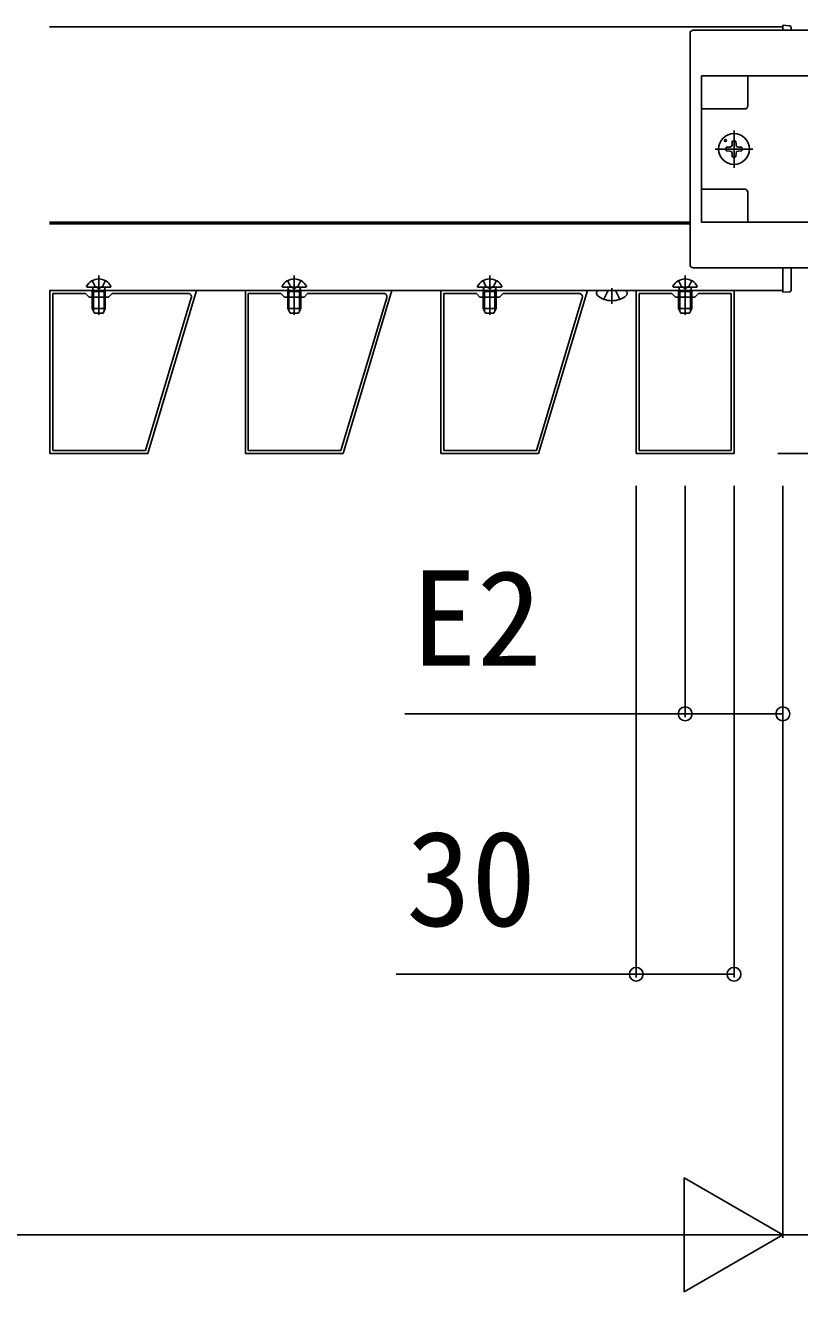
# Model space of a CAD drawing. Units: millimetres, scale not verified. Extents: x -1750 to 1750, y -2608 to 2592.
# Drawn here: x 1072.4 to 1310.2, y 1103 to 1492 of the extents above; entities that cross this region are included whole.
import ezdxf
from ezdxf.enums import TextEntityAlignment as Align

# ---------------------------------------------------------------- set-up
doc = ezdxf.new("R2010")
doc.units = ezdxf.units.MM
doc.header["$LTSCALE"] = 14
for name, color, linetype in [('0-3_YKK_11', 7, 'Continuous'), ('0-4_YKK_12', 2, 'Continuous'), ('0-5_YKK_13', 4, 'Continuous'), ('0-6_YKK_D', 6, 'Continuous')]:
    doc.layers.add(name, color=color, linetype=linetype)
doc.styles.add('ＭＳ ゴシック', font='')
doc.styles.get('ＭＳ ゴシック').set_extended_font_data('MS Gothic')

msp = doc.modelspace()

# ---------------------------------------------------------------- linework, layer by layer
at = {"layer": '0-3_YKK_11'}
for p, q in [((1109.33, 1361.4), (1123.4, 1408.31)), ((1169.33, 1361.4), (1183.4, 1408.31)), ((1229.33, 1361.4), (1243.4, 1408.31))]:
    msp.add_line(p, q, dxfattribs=at)
for points in [[(1110, 1360.5), (1125, 1410.5), (1080, 1410.5), (1080, 1360.5)], [(1170, 1360.5), (1185, 1410.5), (1140, 1410.5), (1140, 1360.5)], [(1230, 1360.5), (1245, 1410.5), (1200, 1410.5), (1200, 1360.5)], [(1290, 1360.5), (1290, 1410.5), (1260, 1410.5), (1260, 1360.5)], [(1289.1, 1361.4), (1289.1, 1409.6), (1279.1, 1409.6), (1278, 1408.5), (1275.46, 1408.5), (1275.27, 1408.62), (1274.72, 1408.62), (1274.54, 1408.5), (1272, 1408.5), (1270.9, 1409.6), (1260.9, 1409.6), (1260.9, 1361.4)]]:
    msp.add_lwpolyline(points, close=True, dxfattribs=at)
for points in [[(1122.45, 1409.6), (1099.1, 1409.6), (1098, 1408.5), (1092, 1408.5), (1090.9, 1409.6), (1080.9, 1409.6), (1080.9, 1361.4), (1109.33, 1361.4)], [(1182.45, 1409.6), (1159.1, 1409.6), (1158, 1408.5), (1152, 1408.5), (1150.9, 1409.6), (1140.9, 1409.6), (1140.9, 1361.4), (1169.33, 1361.4)], [(1242.45, 1409.6), (1219.1, 1409.6), (1218, 1408.5), (1212, 1408.5), (1210.9, 1409.6), (1200.9, 1409.6), (1200.9, 1361.4), (1229.33, 1361.4)]]:
    msp.add_lwpolyline(points, dxfattribs=at)
for centre in [(1122.45, 1408.6), (1182.45, 1408.6), (1242.45, 1408.6)]:
    msp.add_arc(centre, 1, 343.3007, 90, dxfattribs=at)
at = {"layer": '0-4_YKK_12'}
for p, q in [((1079.89, 1491.5), (1305, 1491.5)), ((1305, 1490.5), (1305, 1491.5)), ((1079.89, 1431.5), (1276.5, 1431.5)), ((1079.89, 1431), (1276.5, 1431)), ((1305, 1410.5), (1305, 1417.5)), ((1079.89, 1410.5), (1305, 1410.5))]:
    msp.add_line(p, q, dxfattribs=at)
at = {"layer": '0-5_YKK_13'}
for p, q in [((1305, 1491.5), (1305, 1490.5)), ((1307.5, 1490.5), (1307.5, 1491.38)), ((1276.5, 1418.5), (1276.5, 1489.5)), ((1280, 1476.5), (1280, 1431.5)), ((1294.2, 1467.3), (1294.2, 1476.5)), ((1280, 1466.3), (1293.2, 1466.3)), ((1290, 1459.74), (1290, 1448.27)), ((1289.39, 1455.34), (1289.27, 1454.73)), ((1289.41, 1456.38), (1289.39, 1455.34)), ((1290.59, 1456.38), (1290.61, 1455.34)), ((1290.61, 1455.34), (1290.73, 1454.73)), ((1295.73, 1454), (1284.26, 1454)), ((1287.62, 1454.6), (1288.66, 1454.61)), ((1287.62, 1453.41), (1288.66, 1453.39)), ((1288.66, 1454.61), (1289.27, 1454.73)), ((1288.66, 1453.39), (1289.27, 1453.27)), ((1289.39, 1452.66), (1289.27, 1453.27)), ((1289.41, 1451.63), (1289.39, 1452.66)), ((1290.59, 1451.62), (1290.61, 1452.66)), ((1290.61, 1452.66), (1290.73, 1453.27)), ((1291.34, 1454.61), (1290.73, 1454.73)), ((1291.34, 1453.39), (1290.73, 1453.27)), ((1292.38, 1454.6), (1291.34, 1454.61)), ((1292.38, 1453.41), (1291.34, 1453.39)), ((1280, 1441.7), (1293.2, 1441.7)), ((1294.2, 1440.7), (1294.2, 1431.5)), ((1277.5, 1417.5), (1325, 1417.5)), ((1305, 1417.5), (1305, 1410.5)), ((1307.5, 1410.62), (1307.5, 1417.5)), ((1092.95, 1413.57), (1093.85, 1411.75)), ((1095, 1415.1), (1095, 1403.11)), ((1097.05, 1413.57), (1096.14, 1411.75)), ((1152.95, 1413.57), (1153.85, 1411.75)), ((1155, 1415.1), (1155, 1403.11)), ((1157.05, 1413.57), (1156.14, 1411.75)), ((1212.95, 1413.57), (1213.85, 1411.75)), ((1215, 1415.1), (1215, 1403.11)), ((1217.05, 1413.57), (1216.14, 1411.75)), ((1272.95, 1413.57), (1273.85, 1411.75)), ((1275, 1415.1), (1275, 1403.11)), ((1277.05, 1413.57), (1276.14, 1411.75)), ((1091.4, 1411.6), (1098.59, 1411.6)), ((1093, 1410.2), (1093.14, 1411.01)), ((1097, 1410.2), (1093, 1410.2)), ((1093, 1410.2), (1093, 1405)), ((1093.38, 1410.2), (1093.14, 1411.22)), ((1093.38, 1410.2), (1093.38, 1404.24)), ((1095, 1411.14), (1093.85, 1411.75)), ((1095, 1411.14), (1096.14, 1411.75)), ((1096.62, 1410.2), (1096.86, 1411.22)), ((1096.62, 1410.2), (1096.62, 1404.24)), ((1097, 1410.2), (1096.85, 1411.01)), ((1097, 1410.2), (1097, 1405)), ((1151.4, 1411.6), (1158.59, 1411.6)), ((1153, 1410.2), (1153.14, 1411.01)), ((1157, 1410.2), (1153, 1410.2)), ((1153, 1410.2), (1153, 1405)), ((1153.38, 1410.2), (1153.14, 1411.22)), ((1153.38, 1410.2), (1153.38, 1404.24)), ((1155, 1411.14), (1153.85, 1411.75)), ((1155, 1411.14), (1156.14, 1411.75)), ((1156.62, 1410.2), (1156.86, 1411.22)), ((1156.62, 1410.2), (1156.62, 1404.24)), ((1157, 1410.2), (1156.85, 1411.01)), ((1157, 1410.2), (1157, 1405)), ((1211.4, 1411.6), (1218.59, 1411.6)), ((1213, 1410.2), (1213.14, 1411.01)), ((1217, 1410.2), (1213, 1410.2)), ((1213, 1410.2), (1213, 1405)), ((1213.38, 1410.2), (1213.14, 1411.22)), ((1213.38, 1410.2), (1213.38, 1404.24)), ((1215, 1411.14), (1213.85, 1411.75)), ((1215, 1411.14), (1216.14, 1411.75)), ((1216.62, 1410.2), (1216.86, 1411.22)), ((1216.62, 1410.2), (1216.62, 1404.24)), ((1217, 1410.2), (1216.85, 1411.01)), ((1217, 1410.2), (1217, 1405)), ((1247.76, 1409.64), (1247.76, 1409.8)), ((1248.46, 1410.5), (1256.53, 1410.5)), ((1252.5, 1406.4), (1252.5, 1411.21)), ((1257.23, 1409.64), (1257.23, 1409.8)), ((1271.4, 1411.6), (1278.59, 1411.6)), ((1273, 1410.2), (1273.14, 1411.01)), ((1277, 1410.2), (1273, 1410.2)), ((1273, 1410.2), (1273, 1405)), ((1273.38, 1410.2), (1273.14, 1411.22)), ((1273.38, 1410.2), (1273.38, 1404.24)), ((1275, 1411.14), (1273.85, 1411.75)), ((1275, 1411.14), (1276.14, 1411.75)), ((1276.62, 1410.2), (1276.86, 1411.22)), ((1276.62, 1410.2), (1276.62, 1404.24)), ((1277, 1410.2), (1276.85, 1411.01)), ((1277, 1410.2), (1277, 1405)), ((1305, 1410.5), (1305, 1410)), ((1305, 1410), (1307.03, 1410.13)), ((1097, 1405), (1093, 1405)), ((1093.7, 1403.6), (1093, 1405)), ((1097, 1405), (1096.3, 1403.6)), ((1157, 1405), (1153, 1405)), ((1153.7, 1403.6), (1153, 1405)), ((1157, 1405), (1156.3, 1403.6)), ((1217, 1405), (1213, 1405)), ((1213.7, 1403.6), (1213, 1405)), ((1217, 1405), (1216.3, 1403.6)), ((1277, 1405), (1273, 1405)), ((1273.7, 1403.6), (1273, 1405)), ((1277, 1405), (1276.3, 1403.6)), ((1096.3, 1403.6), (1093.7, 1403.6)), ((1156.3, 1403.6), (1153.7, 1403.6)), ((1216.3, 1403.6), (1213.7, 1403.6)), ((1276.3, 1403.6), (1273.7, 1403.6))]:
    msp.add_line(p, q, dxfattribs=at)
for points in [[(1277.5, 1490.5), (1325, 1490.5), (1325, 1489.76)], [(1307.03, 1491.88), (1305, 1492), (1305, 1491.5)], [(1280, 1476.5), (1325, 1476.5), (1325, 1431.5), (1280, 1431.5)], [(1251.37, 1410.5), (1251.37, 1410.5), (1250.05, 1407.84)], [(1253.62, 1410.5), (1253.62, 1410.5), (1254.95, 1407.84)]]:
    msp.add_lwpolyline(points, dxfattribs=at)
for centre, radius in [((1290, 1454), 4.74), ((1287.36, 1456.64), 0.3)]:
    msp.add_circle(centre, radius, dxfattribs=at)
for centre, radius, start, end in [((1307, 1491.38), 0.5, 0, 86.5), ((1293.2, 1467.3), 1, 270, 0), ((1290, 1454), 2.45, 75.9892, 104.0108), ((1290, 1454), 2.45, 165.9892, 194.0108), ((1290, 1454), 2.45, 255.9892, 284.0108), ((1290, 1454), 2.45, 345.9892, 14.0108), ((1293.2, 1440.7), 1, 0, 90), ((1095, 1409.9), 4.2, 27.281, 152.719), ((1155, 1409.9), 4.2, 27.281, 152.719), ((1215, 1409.9), 4.2, 27.281, 152.719), ((1275, 1409.9), 4.2, 27.281, 152.719), ((1091.4, 1411.76), 0.154, 152.719, 270), ((1092.65, 1411.1), 0.5, 349.909, 90), ((1097.35, 1411.1), 0.5, 90, 190.091), ((1098.59, 1411.76), 0.154, 270, 27.281), ((1151.4, 1411.76), 0.154, 152.719, 270), ((1152.65, 1411.1), 0.5, 349.909, 90), ((1157.35, 1411.1), 0.5, 90, 190.091), ((1158.59, 1411.76), 0.154, 270, 27.281), ((1211.4, 1411.76), 0.154, 152.719, 270), ((1212.65, 1411.1), 0.5, 349.909, 90), ((1217.35, 1411.1), 0.5, 90, 190.091), ((1218.59, 1411.76), 0.154, 270, 27.281), ((1248.46, 1409.8), 0.7, 92.9579, 180), ((1248.63, 1409.64), 0.862, 180, 230.8765), ((1252.5, 1414.4), 7, 230.8765, 270), ((1248.46, 1409.8), 0.7, 90, 92.9579), ((1252.5, 1414.4), 7, 270, 309.1236), ((1256.53, 1409.8), 0.7, 87.0421, 90), ((1256.53, 1409.8), 0.7, 0, 87.0421), ((1256.37, 1409.64), 0.862, 309.1236, 0), ((1271.4, 1411.76), 0.154, 152.719, 270), ((1272.65, 1411.1), 0.5, 349.909, 90), ((1277.35, 1411.1), 0.5, 90, 190.091), ((1278.59, 1411.76), 0.154, 270, 27.281), ((1307, 1410.62), 0.5, 273.5, 0)]:
    msp.add_arc(centre, radius, start, end, dxfattribs=at)
for centre, major_axis, start_param, end_param in [((1277.5, 1489.5), (0.71, -0.71), 2.358058, 3.925127), ((1277.5, 1418.5), (-0.71, -0.71), 5.499651, 7.06672)]:
    msp.add_ellipse(centre, major_axis=major_axis, ratio=0.99628, start_param=start_param, end_param=end_param, dxfattribs=at)
at = {"layer": '0-6_YKK_D'}
for p, q in [((1303.5, 1360.5), (1558.5, 1360.5)), ((1260, 1350.5), (1260, 1199.5)), ((1275, 1350.5), (1275, 1279.5)), ((1290, 1350.5), (1290, 1199.5)), ((1305, 1350.5), (1305, 1119.5)), ((1305, 1350.5), (1305, 1279.5)), ((1305, 1350.5), (1305, 1119.5)), ((1305, 1120.5), (1274.69, 1138)), ((1274.69, 1138), (1274.69, 1103)), ((1270, 1120.5), (335, 1120.5)), ((1305, 1120.5), (1244.38, 1120.5)), ((1305, 1120.5), (1274.69, 1103))]:
    msp.add_line(p, q, dxfattribs=at)
for points in [[(1305, 1280.5), (1275, 1280.5), (1188.94, 1280.5)], [(1290, 1200.5), (1260, 1200.5), (1186.32, 1200.5)], [(1305, 1120.5), (1325, 1120.5), (1407.18, 1120.5)]]:
    msp.add_lwpolyline(points, dxfattribs=at)
for centre in [(1275, 1280.5), (1305, 1280.5), (1260, 1200.5), (1290, 1200.5)]:
    msp.add_circle(centre, 2.12, dxfattribs=at)

# ---------------------------------------------------------------- texts
at = {"layer": '0-6_YKK_D', "style": 'ＭＳ ゴシック'}
for s, p in [('E2', (1191.07, 1286.5)), ('30', (1189.36, 1206.5))]:
    msp.add_text(s, height=29.33, dxfattribs=at).set_placement(p, align=Align.BOTTOM_LEFT)

doc.saveas('drawing.dxf')
